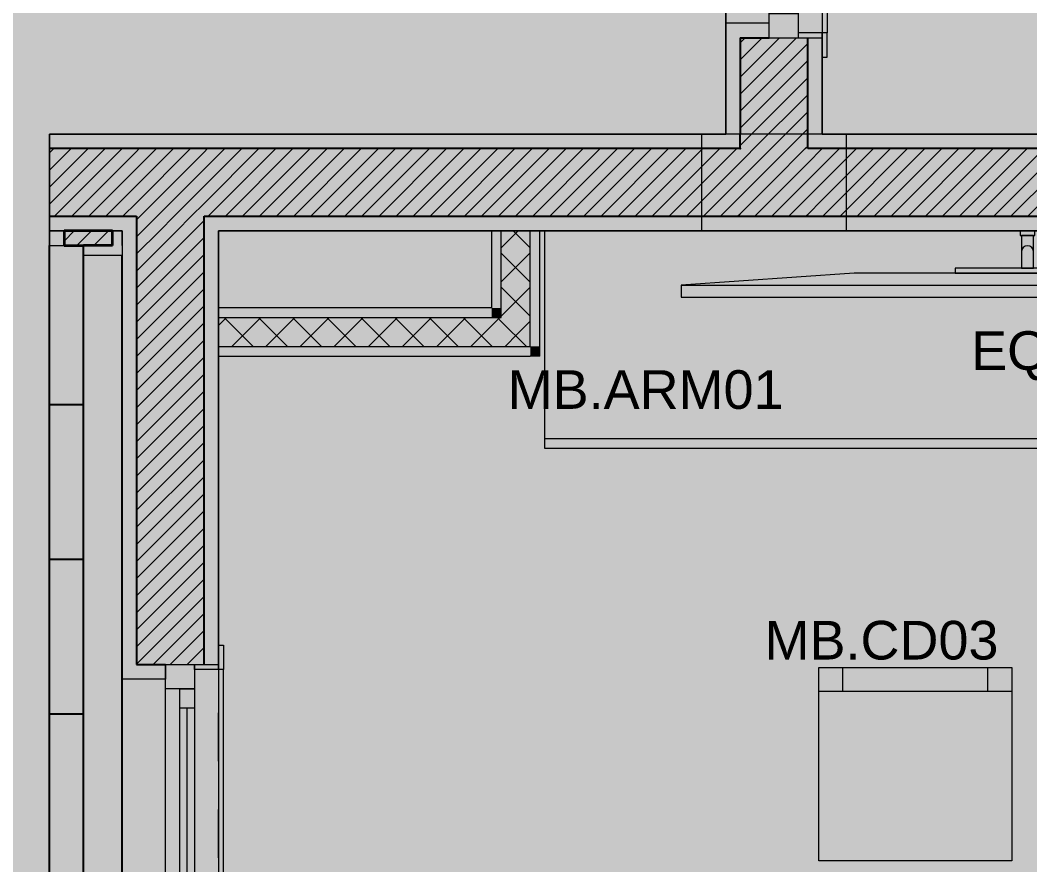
# Model space of a CAD drawing. Header units: metres. Extents: x -77 to 21.6, y -70.6 to -27.7.
# Drawn here: x -66.575 to -64.484, y -48.612 to -46.865 of the extents above; entities that cross this region are included whole.
import ezdxf

# ---------------------------------------------------------------- set-up
doc = ezdxf.new("R2010")
doc.units = ezdxf.units.M
doc.header["$MEASUREMENT"] = 0
doc.linetypes.add('Dashed', pattern=[0.07, 0.045, -0.025])
for name, color, linetype in [('Concreto moldado in loco_Pilares.IFC Model', 7, 'Continuous'), ('Janelas Archicad', 7, 'Continuous'), ('MOBILIÁRIO', 7, 'Continuous'), ('NOTAS-LAYOUT.EXEC', 7, 'Continuous'), ('PAREDE CONSTRUIR', 7, 'Continuous')]:
    doc.layers.add(name, color=color, linetype=linetype)
for name, color, linetype, lineweight in [('Concreto moldado in loco_Pilares.IFC Model_Caneta_No__241', 7, 'Continuous', 13), ('Concreto moldado in loco_Pilares.IFC Model_Caneta_No__4', 7, 'Continuous', 20), ('Janelas Archicad_Caneta_No__1', 7, 'Continuous', 35), ('Janelas Archicad_Caneta_No__10', 7, 'Continuous', 5), ('Janelas Archicad_Caneta_No__241', 7, 'Continuous', 13), ('Janelas Archicad_Caneta_No__3', 7, 'Continuous', 25), ('LAJES.EST_Caneta_No__241', 7, 'Continuous', 13), ('MOBILIÁRIO_Caneta_No__96', 252, 'Continuous', 0), ('NOTAS-LAYOUT.EXEC_Caneta_No__99', 7, 'Continuous', 20), ('PAREDE CONSTRUIR_Caneta_No__1', 7, 'Continuous', 35), ('PAREDE CONSTRUIR_Caneta_No__241', 7, 'Continuous', 13), ('PAREDE CONSTRUIR_Caneta_No__3', 7, 'Continuous', 25), ('PAREDE CONSTRUIR_Caneta_No__83', 84, 'Continuous', 0)]:
    doc.layers.add(name, color=color, linetype=linetype, lineweight=lineweight)
for name, color, linetype, lineweight, true_color in [('Janelas Archicad_Caneta_No__9', 7, 'Continuous', 5, 0x020202), ('LAJES.EST_Caneta_No__18', 7, 'Continuous', 0, 0xdfdfdf), ('LAJES.EST_Caneta_No__254', 7, 'Continuous', 0, 0xd1c9ad), ('ZONA_Caneta_No__56', 7, 'Continuous', 0, 0xffe495)]:
    doc.layers.add(name, color=color, linetype=linetype, lineweight=lineweight, true_color=true_color)
doc.styles.add('GENERATED_STYLE_1', font='arial.ttf')
pattern_1 = [(45, (0, 0.6), (-0.1909188, 0.1909188), [0, -0.18, 0, -0.27]), (110, (0.6, 0.6), (0.253717, 0.09234544), [0, -0.132, 0, -0.228])]
pattern_2 = [(45, (0, 0), (-0.0176776695, 0.0176776695), [])]
pattern_3 = [(45, (0, 0), (-0.03535534, 0.03535534), []), (135, (0, 0), (0.03535534, 0.03535534), [])]

# ---------------------------------------------------------------- blocks, each defined once
blk = doc.blocks.new('3-Sash Sliding Window 26_2')
at = {"layer": 'Janelas Archicad', "linetype": 'Continuous', "lineweight": 0, "true_color": 0xffffff}
for points in [[(-1, 0), (-1, -0.06), (-0.95, -0.06), (-0.95, 0)], [(-0.29, 0), (-0.95, 0), (-0.95, -0.03), (-0.95, -0.06), (-0.29, -0.06), (-0.29, -0.03)], [(0.33, 0), (-0.33, 0), (-0.33, -0.03), (-0.33, -0.06), (0.33, -0.06), (0.33, -0.03)], [(-0.33, 0), (-0.33, -0.03), (-0.29, -0.03), (-0.29, 0)], [(0.29, -0.03), (0.29, 0), (-0.29, 0), (-0.29, -0.03)], [(0.95, 0), (0.29, 0), (0.29, -0.03), (0.29, -0.06), (0.95, -0.06), (0.95, -0.03)], [(0.33, -0.03), (0.33, 0), (0.29, 0), (0.29, -0.03)], [(1, -0.06), (1, 0), (0.95, 0), (0.95, -0.06)], [(-0.95, -0.03), (-0.95, -0.06), (-0.91, -0.06), (-0.91, -0.03)], [(-0.33, -0.06), (-0.33, -0.03), (-0.91, -0.03), (-0.91, -0.06)], [(-0.29, -0.06), (-0.29, -0.03), (-0.33, -0.03), (-0.33, -0.06)], [(0.29, -0.03), (0.29, -0.06), (0.33, -0.06), (0.33, -0.03)], [(0.91, -0.06), (0.91, -0.03), (0.33, -0.03), (0.33, -0.06)], [(0.95, -0.06), (0.95, -0.03), (0.91, -0.03), (0.91, -0.06)], [(-1, -0.06), (-1, -0.11), (-0.99, -0.12), (0.99, -0.12), (1, -0.11), (1, -0.06)]]:
    blk.add_hatch(color=7, dxfattribs=at).paths.add_polyline_path(points)
at = {"layer": 'Janelas Archicad_Caneta_No__10', "color": 7, "linetype": 'Continuous', "lineweight": 5}
for p, q in [((-1, -0.11), (-1, -0.06)), ((-1, -0.06), (-0.99, -0.06)), ((-0.99, -0.06), (-0.99, -0.11)), ((0.99, -0.11), (0.99, -0.06)), ((0.99, -0.06), (1, -0.06)), ((1, -0.06), (1, -0.11)), ((-1.04, -0.12), (-1.04, -0.11)), ((-1.04, -0.11), (-0.99, -0.11)), ((-0.99, -0.12), (-1.04, -0.12)), ((-0.99, -0.11), (-1, -0.11)), ((-0.99, -0.11), (-0.99, -0.12)), ((1, -0.11), (0.99, -0.11)), ((0.99, -0.11), (1.04, -0.11)), ((0.99, -0.12), (0.99, -0.11)), ((1.04, -0.12), (0.99, -0.12)), ((1.04, -0.11), (1.04, -0.12))]:
    blk.add_line(p, q, dxfattribs=at)
at = {"layer": 'Janelas Archicad_Caneta_No__241', "color": 7, "linetype": 'Continuous', "lineweight": 13}
for p, q in [((-1, 0.09), (-0.97, 0.09)), ((-0.97, 0), (-0.97, 0.09)), ((1, 0.09), (0.97, 0.09)), ((0.97, 0), (0.97, 0.09)), ((-1, 0), (-1, -0.06)), ((1, 0), (1, -0.06)), ((-1, -0.06), (-1, -0.08)), ((1, -0.06), (1, -0.08)), ((-1, -0.08), (-1, -0.11)), ((1, -0.08), (1, -0.11)), ((-1.04, -0.11), (-1, -0.11)), ((1, -0.11), (1.04, -0.11))]:
    blk.add_line(p, q, dxfattribs=at)
at = {"layer": 'Janelas Archicad_Caneta_No__9', "color": 18, "linetype": 'Continuous', "lineweight": 5, "true_color": 0x020202}
for p, q in [((-0.97, 0.09), (0.97, 0.09)), ((-1, 0), (-0.95, 0)), ((-0.95, 0), (-0.29, 0)), ((-0.95, 0), (-0.95, -0.06)), ((-0.33, 0), (0.33, 0)), ((-0.33, 0), (-0.29, 0)), ((-0.33, -0.03), (-0.33, 0)), ((-0.29, 0), (-0.29, -0.03)), ((-0.29, 0), (0.29, 0)), ((0.29, 0), (0.95, 0)), ((0.29, -0.03), (0.29, 0)), ((0.29, 0), (0.33, 0)), ((0.33, 0), (0.33, -0.03)), ((0.95, -0.06), (0.95, 0)), ((0.95, 0), (1, 0)), ((-0.29, -0.015), (0.29, -0.015)), ((-0.95, -0.03), (-0.91, -0.03)), ((-0.95, -0.06), (-0.95, -0.03)), ((-0.91, -0.03), (-0.91, -0.06)), ((-0.91, -0.03), (-0.33, -0.03)), ((-0.33, -0.06), (-0.33, -0.03)), ((-0.33, -0.03), (-0.29, -0.03)), ((-0.29, -0.03), (-0.33, -0.03)), ((-0.29, -0.03), (-0.29, -0.06)), ((0.29, -0.03), (-0.29, -0.03)), ((0.33, -0.03), (0.29, -0.03)), ((0.29, -0.03), (0.33, -0.03)), ((0.29, -0.06), (0.29, -0.03)), ((0.33, -0.03), (0.33, -0.06)), ((0.33, -0.03), (0.91, -0.03)), ((0.91, -0.06), (0.91, -0.03)), ((0.91, -0.03), (0.95, -0.03)), ((0.95, -0.03), (0.95, -0.06)), ((-0.95, -0.06), (-1, -0.06)), ((-0.29, -0.06), (-0.95, -0.06)), ((-0.91, -0.06), (-0.95, -0.06)), ((-0.91, -0.045), (-0.33, -0.045)), ((-0.33, -0.06), (-0.91, -0.06)), ((0.33, -0.06), (-0.33, -0.06)), ((-0.29, -0.06), (-0.33, -0.06)), ((0.95, -0.06), (0.29, -0.06)), ((0.33, -0.06), (0.29, -0.06)), ((0.33, -0.045), (0.91, -0.045)), ((0.91, -0.06), (0.33, -0.06)), ((0.95, -0.06), (0.91, -0.06)), ((1, -0.06), (0.95, -0.06)), ((-0.99, -0.12), (0.99, -0.12))]:
    blk.add_line(p, q, dxfattribs=at)
at = {"layer": 'Janelas Archicad_Caneta_No__9', "color": 18, "linetype": 'Dashed', "lineweight": 5, "true_color": 0x020202}
blk.add_line((-1, -0.11), (1, -0.11), dxfattribs=at)
blk = doc.blocks.new('3-Sash Sliding Window 26')
at = {"layer": 'Janelas Archicad', "linetype": 'Continuous', "lineweight": 0, "true_color": 0xffffff}
for points in [[(-1, 0), (1, 0), (1, 0.05), (0.99, 0.06), (-0.99, 0.06), (-1, 0.05)], [(-1, 0), (-1, -0.06), (-0.95, -0.06), (-0.95, 0)], [(-0.29, 0), (-0.95, 0), (-0.95, -0.03), (-0.95, -0.06), (-0.29, -0.06), (-0.29, -0.03)], [(0.33, 0), (-0.33, 0), (-0.33, -0.03), (-0.33, -0.06), (0.33, -0.06), (0.33, -0.03)], [(-0.33, 0), (-0.33, -0.03), (-0.29, -0.03), (-0.29, 0)], [(0.29, -0.03), (0.29, 0), (-0.29, 0), (-0.29, -0.03)], [(0.95, 0), (0.29, 0), (0.29, -0.03), (0.29, -0.06), (0.95, -0.06), (0.95, -0.03)], [(0.33, -0.03), (0.33, 0), (0.29, 0), (0.29, -0.03)], [(1, -0.06), (1, 0), (0.95, 0), (0.95, -0.06)], [(-0.95, -0.03), (-0.95, -0.06), (-0.91, -0.06), (-0.91, -0.03)], [(-0.33, -0.06), (-0.33, -0.03), (-0.91, -0.03), (-0.91, -0.06)], [(-0.29, -0.06), (-0.29, -0.03), (-0.33, -0.03), (-0.33, -0.06)], [(0.29, -0.03), (0.29, -0.06), (0.33, -0.06), (0.33, -0.03)], [(0.91, -0.06), (0.91, -0.03), (0.33, -0.03), (0.33, -0.06)], [(0.95, -0.06), (0.95, -0.03), (0.91, -0.03), (0.91, -0.06)]]:
    blk.add_hatch(color=7, dxfattribs=at).paths.add_polyline_path(points)
at = {"layer": 'Janelas Archicad_Caneta_No__10', "color": 7, "linetype": 'Continuous', "lineweight": 5}
for p, q in [((-0.99, 0.06), (-1.04, 0.06)), ((-1.04, 0.06), (-1.04, 0.05)), ((-1.04, 0.05), (-0.99, 0.05)), ((-0.99, 0.05), (-1, 0.05)), ((-1, 0.05), (-1, 0)), ((-0.99, 0.05), (-0.99, 0.06)), ((-0.99, 0), (-0.99, 0.05)), ((1.04, 0.06), (0.99, 0.06)), ((0.99, 0.06), (0.99, 0.05)), ((1, 0.05), (0.99, 0.05)), ((0.99, 0.05), (0.99, 0)), ((0.99, 0.05), (1.04, 0.05)), ((1, 0), (1, 0.05)), ((1.04, 0.05), (1.04, 0.06)), ((-1, 0), (-0.99, 0)), ((0.99, 0), (1, 0))]:
    blk.add_line(p, q, dxfattribs=at)
at = {"layer": 'Janelas Archicad_Caneta_No__241', "color": 7, "linetype": 'Continuous', "lineweight": 13}
for p, q in [((-1.04, 0.05), (-1, 0.05)), ((-1, 0.02), (-1, 0.05)), ((1, 0.02), (1, 0.05)), ((1, 0.05), (1.04, 0.05)), ((-1, 0), (-1, 0.02)), ((-1, -0.06), (-1, 0)), ((1, 0), (1, 0.02)), ((1, -0.06), (1, 0)), ((-0.97, -0.06), (-0.97, -0.15)), ((0.97, -0.06), (0.97, -0.15)), ((-1, -0.15), (-0.97, -0.15)), ((1, -0.15), (0.97, -0.15))]:
    blk.add_line(p, q, dxfattribs=at)
at = {"layer": 'Janelas Archicad_Caneta_No__9', "color": 18, "linetype": 'Dashed', "lineweight": 5, "true_color": 0x020202}
blk.add_line((-1, 0.05), (1, 0.05), dxfattribs=at)
at = {"layer": 'Janelas Archicad_Caneta_No__9', "color": 18, "linetype": 'Continuous', "lineweight": 5, "true_color": 0x020202}
for p, q in [((-0.99, 0.06), (0.99, 0.06)), ((-1, 0), (-0.95, 0)), ((-0.95, 0), (-0.29, 0)), ((-0.95, 0), (-0.95, -0.06)), ((-0.33, 0), (0.33, 0)), ((-0.33, 0), (-0.29, 0)), ((-0.33, -0.03), (-0.33, 0)), ((-0.29, 0), (-0.29, -0.03)), ((-0.29, 0), (0.29, 0)), ((0.29, 0), (0.95, 0)), ((0.29, -0.03), (0.29, 0)), ((0.29, 0), (0.33, 0)), ((0.33, 0), (0.33, -0.03)), ((0.95, -0.06), (0.95, 0)), ((0.95, 0), (1, 0)), ((-0.29, -0.015), (0.29, -0.015)), ((-0.95, -0.03), (-0.91, -0.03)), ((-0.95, -0.06), (-0.95, -0.03)), ((-0.91, -0.03), (-0.91, -0.06)), ((-0.91, -0.03), (-0.33, -0.03)), ((-0.33, -0.06), (-0.33, -0.03)), ((-0.33, -0.03), (-0.29, -0.03)), ((-0.29, -0.03), (-0.33, -0.03)), ((-0.29, -0.03), (-0.29, -0.06)), ((0.29, -0.03), (-0.29, -0.03)), ((0.33, -0.03), (0.29, -0.03)), ((0.29, -0.03), (0.33, -0.03)), ((0.29, -0.06), (0.29, -0.03)), ((0.33, -0.03), (0.33, -0.06)), ((0.33, -0.03), (0.91, -0.03)), ((0.91, -0.06), (0.91, -0.03)), ((0.91, -0.03), (0.95, -0.03)), ((0.95, -0.03), (0.95, -0.06)), ((-0.95, -0.06), (-1, -0.06)), ((-0.29, -0.06), (-0.95, -0.06)), ((-0.91, -0.06), (-0.95, -0.06)), ((-0.91, -0.045), (-0.33, -0.045)), ((-0.33, -0.06), (-0.91, -0.06)), ((0.33, -0.06), (-0.33, -0.06)), ((-0.29, -0.06), (-0.33, -0.06)), ((0.95, -0.06), (0.29, -0.06)), ((0.33, -0.06), (0.29, -0.06)), ((0.33, -0.045), (0.91, -0.045)), ((0.91, -0.06), (0.33, -0.06)), ((0.95, -0.06), (0.91, -0.06)), ((1, -0.06), (0.95, -0.06)), ((-0.97, -0.15), (0.97, -0.15))]:
    blk.add_line(p, q, dxfattribs=at)
blk = doc.blocks.new('Cobogó 26')
at = {"layer": 'Janelas Archicad_Caneta_No__1', "color": 7, "linetype": 'Continuous', "lineweight": 35}
blk.add_line((6.41, -0.04), (6.41, 0), dxfattribs=at)
blk.add_line((6.41, -0.04), (6.41, 0), dxfattribs=at)
at = {"layer": 'Janelas Archicad_Caneta_No__241', "color": 7, "linetype": 'Continuous', "lineweight": 13}
for p, q in [((6.41, 0.08), (6.39, 0.08)), ((6.39, 0), (6.39, 0.08)), ((6.41, -0.07), (6.41, -0.04)), ((6.41, -0.07), (6.41, -0.04))]:
    blk.add_line(p, q, dxfattribs=at)
at = {"layer": 'Janelas Archicad_Caneta_No__3', "color": 7, "linetype": 'Continuous', "lineweight": 25}
for p, q in [((-6.39, 0.08), (6.39, 0.08)), ((-6.41, 0), (6.41, 0)), ((5.44, 0), (5.44, -0.07)), ((5.76, 0), (5.76, -0.07)), ((6.08, 0), (6.08, -0.07)), ((-6.41, -0.07), (6.41, -0.07)), ((-6.41, -0.07), (6.41, -0.07))]:
    blk.add_line(p, q, dxfattribs=at)
blk = doc.blocks.new('Sideboard 26[23]_6', base_point=(-65.489, -47.7502))
at = {"layer": 'MOBILIÁRIO_Caneta_No__96', "color": 252, "linetype": 'Continuous', "lineweight": 0}
blk.add_line((-65.489, -47.7302), (-63.489, -47.7302), dxfattribs=at)
at = {"layer": 'MOBILIÁRIO_Caneta_No__96', "color": 252, "linetype": 'Continuous', "lineweight": 0, "flags": 128}
blk.add_lwpolyline([(-65.489, -47.7502), (-63.489, -47.7502), (-63.489, -47.3002), (-65.489, -47.3002)], close=True, dxfattribs=at)
blk = doc.blocks.new('Chair 02 26[38]_6', base_point=(-64.5214, -48.6037))
at = {"layer": 'MOBILIÁRIO_Caneta_No__96', "color": 252, "linetype": 'Continuous', "lineweight": 13}
for p, q in [((-64.8714, -48.2537), (-64.8714, -48.2037)), ((-64.5714, -48.2537), (-64.5714, -48.2037)), ((-64.5214, -48.2537), (-64.9214, -48.2537))]:
    blk.add_line(p, q, dxfattribs=at)
at = {"layer": 'MOBILIÁRIO_Caneta_No__96', "color": 252, "linetype": 'Continuous', "lineweight": 13, "flags": 128}
blk.add_lwpolyline([(-64.5214, -48.6037), (-64.9214, -48.6037), (-64.9214, -48.2037), (-64.5214, -48.2037)], close=True, dxfattribs=at)
blk = doc.blocks.new('Flat Panel TV 26[94]_6', base_point=(-65.2063, -47.4377))
at = {"layer": 'MOBILIÁRIO_Caneta_No__96', "color": 252, "linetype": 'Continuous', "lineweight": 0}
for p, q in [((-65.2063, -47.4127), (-63.7718, -47.4127)), ((-64.1543, -47.4277), (-64.1543, -47.4214)), ((-64.1543, -47.4214), (-64.1065, -47.4214)), ((-64.1065, -47.4277), (-64.1543, -47.4277)), ((-64.1065, -47.4214), (-64.1065, -47.4277)), ((-64.0826, -47.4277), (-64.0826, -47.4214)), ((-64.0826, -47.4214), (-63.987, -47.4214)), ((-63.987, -47.4277), (-64.0826, -47.4277)), ((-63.987, -47.4214), (-63.987, -47.4277)), ((-63.963, -47.4277), (-63.963, -47.4214)), ((-63.963, -47.4214), (-63.8674, -47.4215)), ((-63.8674, -47.4277), (-63.963, -47.4277)), ((-63.8674, -47.4215), (-63.8674, -47.4277))]:
    blk.add_line(p, q, dxfattribs=at)
at = {"layer": 'MOBILIÁRIO_Caneta_No__96', "color": 252, "linetype": 'Continuous', "lineweight": 0, "flags": 128}
for points in [[(-64.504, -47.3102), (-64.474, -47.3102), (-64.474, -47.3002), (-64.504, -47.3002)], [(-64.5015, -47.3777), (-64.4765, -47.3777), (-64.4765, -47.3102), (-64.5015, -47.3102)], [(-65.2063, -47.4377), (-63.7718, -47.4377), (-63.7718, -47.4127), (-64.1304, -47.3877), (-64.8477, -47.3877), (-65.2063, -47.4127)], [(-64.639, -47.3877), (-64.339, -47.3877), (-64.339, -47.3777), (-64.639, -47.3777)]]:
    blk.add_lwpolyline(points, close=True, dxfattribs=at)
at = {"layer": 'MOBILIÁRIO_Caneta_No__96', "color": 252, "linetype": 'Continuous', "lineweight": 0}
blk.add_arc((-64.489, -47.3439), 0.0125, 359.9983, 179.9983, dxfattribs=at)
blk = doc.blocks.new('Label_119_6', base_point=(-65.4524, -47.5645))
at = {"layer": 'NOTAS-LAYOUT.EXEC_Caneta_No__99', "color": 7, "lineweight": 20, "insert": (-65.167, -47.5888), "char_height": 0.08, "attachment_point": 2, "style": 'GENERATED_STYLE_1'}
blk.add_mtext('\\A1;{\\pqc;\\pt0,99;\\fArial|b0|i0|c0|p0;\\W1.000000;MB.ARM01\\fArial|b0|i0|c0|p0;\\W1.000000;\\A1{\\H.66x;\\S^  ;}\\fArial|b0|i0|c0|p0;\\W1.000000;\\fArial|b0|i0|c0|p0;\\W1.000000;\\A1{\\H.66x;\\S^  ;}\\fArial|b0|i0|c0|p0;\\W1.000000;\\fArial|b0|i0|c0|p0;\\W1.000000;\\fArial|b0|i0|c0|p0;\\W1.000000;\\fArial|b0|i0|c0|p0;\\W1.000000;\\fArial|b0|i0|c0|p0;\\W1.000000;\\fArial|b0|i0|c0|p0;\\W1.000000;\\fArial|b0|i0|c0|p0;\\W1.000000;\\A1{\\H.66x;\\S^  ;}\\fArial|b0|i0|c0|p0;\\W1.000000;\\fArial|b0|i0|c0|p0;\\W1.000000;\\A1{\\H.66x;\\S^  ;}\\fArial|b0|i0|c0|p0;\\W1.000000;\\fArial|b0|i0|c0|p0;\\W1.000000;\\fArial|b0|i0|c0|p0;\\W1.000000;\\fArial|b0|i0|c0|p0;\\W1.000000;\\fArial|b0|i0|c0|p0;\\W1.000000;\\fArial|b0|i0|c0|p0;\\W1.000000;\\fArial|b0|i0|c0|p0;\\W1.000000;\\A1{\\H.66x;\\S^  ;}\\fArial|b0|i0|c0|p0;\\W1.000000;\\fArial|b0|i0|c0|p0;\\W1.000000;\\A1{\\H.66x;\\S^  ;}\\fArial|b0|i0|c0|p0;\\W1.000000;\\fArial|b0|i0|c0|p0;\\W1.000000;\\fArial|b0|i0|c0|p0;\\W1.000000;\\fArial|b0|i0|c0|p0;\\W1.000000;\\fArial|b0|i0|c0|p0;\\W1.000000;\\fArial|b0|i0|c0|p0;\\W1.000000;\\fArial|b0|i0|c0|p0;\\W1.000000;\\A1{\\H.66x;\\S^  ;}\\fArial|b0|i0|c0|p0;\\W1.000000;\\fArial|b0|i0|c0|p0;\\W1.000000;\\A1{\\H.66x;\\S^  ;}\\fArial|b0|i0|c0|p0;\\W1.000000;\\fArial|b0|i0|c0|p0;\\W1.000000;\\fArial|b0|i0|c0|p0;\\W1.000000;\\fArial|b0|i0|c0|p0;\\W1.000000;\\fArial|b0|i0|c0|p0;\\W1.000000;\\fArial|b0|i0|c0|p0;\\W1.000000;\\fArial|b0|i0|c0|p0;\\W1.000000;\\A1{\\H.66x;\\S^  ;}\\fArial|b0|i0|c0|p0;\\W1.000000;\\fArial|b0|i0|c0|p0;\\W1.000000;\\A1{\\H.66x;\\S^  ;}\\fArial|b0|i0|c0|p0;\\W1.000000;\\fArial|b0|i0|c0|p0;\\W1.000000;\\fArial|b0|i0|c0|p0;\\W1.000000;\\fArial|b0|i0|c0|p0;\\W1.000000;\\fArial|b0|i0|c0|p0;\\W1.000000;\\fArial|b0|i0|c0|p0;\\W1.000000;\\fArial|b0|i0|c0|p0;\\W1.000000;\\A1{\\H.66x;\\S^  ;}\\fArial|b0|i0|c0|p0;\\W1.000000;}', dxfattribs=at)
blk = doc.blocks.new('Label_125_6', base_point=(-64.4937, -47.4838))
at = {"layer": 'NOTAS-LAYOUT.EXEC_Caneta_No__99', "color": 7, "lineweight": 20, "insert": (-64.2631, -47.5081), "char_height": 0.08, "attachment_point": 2, "style": 'GENERATED_STYLE_1'}
blk.add_mtext('\\A1;{\\pqc;\\pt0,99;\\fArial|b0|i0|c0|p0;\\W1.000000;EQ.TV42\\fArial|b0|i0|c0|p0;\\W1.000000;\\A1{\\H.66x;\\S^  ;}\\fArial|b0|i0|c0|p0;\\W1.000000;\\fArial|b0|i0|c0|p0;\\W1.000000;\\A1{\\H.66x;\\S^  ;}\\fArial|b0|i0|c0|p0;\\W1.000000;\\fArial|b0|i0|c0|p0;\\W1.000000;\\fArial|b0|i0|c0|p0;\\W1.000000;\\fArial|b0|i0|c0|p0;\\W1.000000;\\fArial|b0|i0|c0|p0;\\W1.000000;\\fArial|b0|i0|c0|p0;\\W1.000000;\\fArial|b0|i0|c0|p0;\\W1.000000;\\A1{\\H.66x;\\S^  ;}\\fArial|b0|i0|c0|p0;\\W1.000000;\\fArial|b0|i0|c0|p0;\\W1.000000;\\A1{\\H.66x;\\S^  ;}\\fArial|b0|i0|c0|p0;\\W1.000000;\\fArial|b0|i0|c0|p0;\\W1.000000;\\fArial|b0|i0|c0|p0;\\W1.000000;\\fArial|b0|i0|c0|p0;\\W1.000000;\\fArial|b0|i0|c0|p0;\\W1.000000;\\fArial|b0|i0|c0|p0;\\W1.000000;\\fArial|b0|i0|c0|p0;\\W1.000000;\\A1{\\H.66x;\\S^  ;}\\fArial|b0|i0|c0|p0;\\W1.000000;\\fArial|b0|i0|c0|p0;\\W1.000000;\\A1{\\H.66x;\\S^  ;}\\fArial|b0|i0|c0|p0;\\W1.000000;\\fArial|b0|i0|c0|p0;\\W1.000000;\\fArial|b0|i0|c0|p0;\\W1.000000;\\fArial|b0|i0|c0|p0;\\W1.000000;\\fArial|b0|i0|c0|p0;\\W1.000000;\\fArial|b0|i0|c0|p0;\\W1.000000;\\fArial|b0|i0|c0|p0;\\W1.000000;\\A1{\\H.66x;\\S^  ;}\\fArial|b0|i0|c0|p0;\\W1.000000;\\fArial|b0|i0|c0|p0;\\W1.000000;\\A1{\\H.66x;\\S^  ;}\\fArial|b0|i0|c0|p0;\\W1.000000;\\fArial|b0|i0|c0|p0;\\W1.000000;\\fArial|b0|i0|c0|p0;\\W1.000000;\\fArial|b0|i0|c0|p0;\\W1.000000;\\fArial|b0|i0|c0|p0;\\W1.000000;\\fArial|b0|i0|c0|p0;\\W1.000000;\\fArial|b0|i0|c0|p0;\\W1.000000;\\A1{\\H.66x;\\S^  ;}\\fArial|b0|i0|c0|p0;\\W1.000000;\\fArial|b0|i0|c0|p0;\\W1.000000;\\A1{\\H.66x;\\S^  ;}\\fArial|b0|i0|c0|p0;\\W1.000000;\\fArial|b0|i0|c0|p0;\\W1.000000;\\fArial|b0|i0|c0|p0;\\W1.000000;\\fArial|b0|i0|c0|p0;\\W1.000000;\\fArial|b0|i0|c0|p0;\\W1.000000;\\fArial|b0|i0|c0|p0;\\W1.000000;\\fArial|b0|i0|c0|p0;\\W1.000000;\\A1{\\H.66x;\\S^  ;}\\fArial|b0|i0|c0|p0;\\W1.000000;}', dxfattribs=at)
blk = doc.blocks.new('Label_129_6', base_point=(-64.9214, -48.0831))
at = {"layer": 'NOTAS-LAYOUT.EXEC_Caneta_No__99', "color": 7, "lineweight": 20, "insert": (-64.6786, -48.1074), "char_height": 0.08, "attachment_point": 2, "style": 'GENERATED_STYLE_1'}
blk.add_mtext('\\A1;{\\pqc;\\pt0,99;\\fArial|b0|i0|c0|p0;\\W1.000000;MB.CD03\\fArial|b0|i0|c0|p0;\\W1.000000;\\A1{\\H.66x;\\S^  ;}\\fArial|b0|i0|c0|p0;\\W1.000000;\\fArial|b0|i0|c0|p0;\\W1.000000;\\A1{\\H.66x;\\S^  ;}\\fArial|b0|i0|c0|p0;\\W1.000000;\\fArial|b0|i0|c0|p0;\\W1.000000;\\fArial|b0|i0|c0|p0;\\W1.000000;\\fArial|b0|i0|c0|p0;\\W1.000000;\\fArial|b0|i0|c0|p0;\\W1.000000;\\fArial|b0|i0|c0|p0;\\W1.000000;\\fArial|b0|i0|c0|p0;\\W1.000000;\\A1{\\H.66x;\\S^  ;}\\fArial|b0|i0|c0|p0;\\W1.000000;\\fArial|b0|i0|c0|p0;\\W1.000000;\\A1{\\H.66x;\\S^  ;}\\fArial|b0|i0|c0|p0;\\W1.000000;\\fArial|b0|i0|c0|p0;\\W1.000000;\\fArial|b0|i0|c0|p0;\\W1.000000;\\fArial|b0|i0|c0|p0;\\W1.000000;\\fArial|b0|i0|c0|p0;\\W1.000000;\\fArial|b0|i0|c0|p0;\\W1.000000;\\fArial|b0|i0|c0|p0;\\W1.000000;\\A1{\\H.66x;\\S^  ;}\\fArial|b0|i0|c0|p0;\\W1.000000;\\fArial|b0|i0|c0|p0;\\W1.000000;\\A1{\\H.66x;\\S^  ;}\\fArial|b0|i0|c0|p0;\\W1.000000;\\fArial|b0|i0|c0|p0;\\W1.000000;\\fArial|b0|i0|c0|p0;\\W1.000000;\\fArial|b0|i0|c0|p0;\\W1.000000;\\fArial|b0|i0|c0|p0;\\W1.000000;\\fArial|b0|i0|c0|p0;\\W1.000000;\\fArial|b0|i0|c0|p0;\\W1.000000;\\A1{\\H.66x;\\S^  ;}\\fArial|b0|i0|c0|p0;\\W1.000000;\\fArial|b0|i0|c0|p0;\\W1.000000;\\A1{\\H.66x;\\S^  ;}\\fArial|b0|i0|c0|p0;\\W1.000000;\\fArial|b0|i0|c0|p0;\\W1.000000;\\fArial|b0|i0|c0|p0;\\W1.000000;\\fArial|b0|i0|c0|p0;\\W1.000000;\\fArial|b0|i0|c0|p0;\\W1.000000;\\fArial|b0|i0|c0|p0;\\W1.000000;\\fArial|b0|i0|c0|p0;\\W1.000000;\\A1{\\H.66x;\\S^  ;}\\fArial|b0|i0|c0|p0;\\W1.000000;\\fArial|b0|i0|c0|p0;\\W1.000000;\\A1{\\H.66x;\\S^  ;}\\fArial|b0|i0|c0|p0;\\W1.000000;\\fArial|b0|i0|c0|p0;\\W1.000000;\\fArial|b0|i0|c0|p0;\\W1.000000;\\fArial|b0|i0|c0|p0;\\W1.000000;\\fArial|b0|i0|c0|p0;\\W1.000000;\\fArial|b0|i0|c0|p0;\\W1.000000;\\fArial|b0|i0|c0|p0;\\W1.000000;\\A1{\\H.66x;\\S^  ;}\\fArial|b0|i0|c0|p0;\\W1.000000;}', dxfattribs=at)

msp = doc.modelspace()

# ---------------------------------------------------------------- hatches: boundary and pattern name
at = {"layer": 'Concreto moldado in loco_Pilares.IFC Model', "linetype": 'Continuous', "lineweight": 0, "true_color": 0x000000}
msp.add_hatch(color=18, dxfattribs=at).paths.add_polyline_path([(-65.164, -47.1002), (-65.164, -47.3002), (-64.864, -47.3002), (-64.864, -47.1002)])
at = {"layer": 'LAJES.EST_Caneta_No__18', "linetype": 'Continuous', "lineweight": 0, "true_color": 0xdfdfdf}
h = msp.add_hatch(dxfattribs=at)
h.set_pattern_fill('Piso_Externo__0006', color=254, style=0, pattern_type=2)
h.set_pattern_definition(pattern_1)
h.paths.add_polyline_path([(-76.514, -65.1016), (-73.814, -65.1016, -0.414214), (-75.814, -67.1016), (-66.814, -67.1016, -0.414214), (-68.814, -65.1016), (-68.814, -62.301), (-68.814, -45.4002, -0.414214), (-66.514, -43.1002), (-65.914, -43.1002), (-65.914, -42.3002), (-66.514, -42.3002), (-66.514, -38.2041), (-65.114, -38.2041), (-65.114, -36.7038), (-66.514, -36.7038), (-66.514, -32.5997), (-65.114, -32.5997), (-56.714, -32.5997), (-53.814, -32.5997), (-44.014, -32.5997), (-44.014, -42.3002), (-53.814, -42.3002), (-53.814, -47.1002), (-44.014, -47.1002), (-44.014, -50.8516), (-45.6136, -50.8516), (-45.6136, -52.3506), (-44.014, -52.3506), (-44.014, -60.3006), (-48.9163, -60.3006), (-48.9163, -61.1006), (-44.3609, -61.1006), (-44.3609, -67.1016), (-44.014, -67.1016), (-41.514, -67.1016), (-41.514, -28.1016), (-41.714, -28.1016), (-41.714, -60.3006), (-43.014, -60.3006), (-43.014, -30.0016), (-66.514, -30.0016), (-66.514, -28.1016), (-76.514, -28.1016)])
h.paths.add_polyline_path([(-73.814, -45.1016), (-76.314, -45.1016), (-76.314, -43.0892), (-75.7984, -43.0908, -0.414214), (-73.8139, -45.0876)], flags=0)
h.paths.add_polyline_path([(-73.814, -45.5846, -0.009328), (-73.814, -45.6604)], flags=0)
h.paths.add_polyline_path([(-52.814, -46.3002), (-52.814, -43.1002), (-44.014, -43.1002), (-44.014, -46.3002)], flags=0)
h.paths.add_polyline_path([(-67.714, -34.1), (-76.314, -34.1), (-76.314, -32.5997), (-67.714, -32.5997)], flags=0)
h = msp.add_hatch(dxfattribs=at)
h.set_pattern_fill('Piso_Externo__0006', color=254, style=0, pattern_type=2)
h.set_pattern_definition(pattern_1)
h.paths.add_polyline_path([(-66.514, -46.3002), (-67.314, -46.3002), (-67.314, -61.1006), (-56.514, -61.1006), (-56.514, -67.1016), (-54.116, -67.1016), (-54.116, -62.3006), (-51.8328, -62.3006), (-51.8328, -67.1016), (-48.9163, -67.1016), (-48.9163, -65.8006), (-48.9163, -60.3006), (-56.514, -60.3006), (-66.514, -60.3006), (-66.514, -47.1002), (-65.114, -47.1002), (-65.114, -46.3002), (-65.114, -42.3002), (-65.914, -42.3002), (-65.914, -43.1002), (-65.914, -46.3002)])
at = {"layer": 'LAJES.EST_Caneta_No__254', "linetype": 'Continuous', "lineweight": 0, "true_color": 0xd1c9ad}
h = msp.add_hatch(dxfattribs=at)
h.set_pattern_fill('Haie_OD_0006', color=9, style=0, pattern_type=2)
h.set_pattern_definition([(45, (0, 0.5), (-0.159099, 0.159099), [0, -0.15, 0, -0.225]), (110, (0.5, 0.5), (0.21143084, 0.07695453), [0, -0.11, 0, -0.19])])
h.paths.add_polyline_path([(-65.114, -47.1002), (-66.514, -47.1002), (-66.514, -60.3006), (-56.514, -60.3006), (-44.014, -60.3006), (-44.014, -56.6006), (-50.5957, -56.6006), (-50.5957, -54.2479), (-52.6157, -54.2479), (-52.6157, -52.5506), (-50.5957, -52.5506), (-45.6136, -52.5506), (-45.6136, -50.8516), (-44.014, -50.8516), (-44.014, -47.1002), (-53.814, -47.1002), (-53.814, -42.3002), (-44.014, -42.3002), (-44.014, -37.1002), (-51.174, -37.1002), (-51.174, -32.5997), (-53.814, -32.5997), (-56.714, -32.5997), (-58.7637, -32.5997), (-58.7637, -34.9038), (-63.464, -34.9038), (-63.464, -36.5038), (-65.114, -36.5038), (-65.114, -38.4037), (-63.464, -38.4037), (-63.464, -42.1002), (-65.114, -42.1002), (-65.114, -42.3002)])
h.paths.add_polyline_path([(-60.5596, -42.1002), (-60.5596, -38.4037), (-58.8637, -38.4037), (-58.8637, -42.1002)], flags=0)
h.paths.add_polyline_path([(-59.064, -48.7001), (-59.064, -47.3002), (-56.714, -47.3002), (-56.714, -48.7001)], flags=0)
at = {"layer": 'PAREDE CONSTRUIR', "linetype": 'Continuous', "lineweight": 0, "true_color": 0xffffff}
for points in [[(-65.114, -46.8708), (-65.024, -46.8708), (-65.024, -44.9308), (-65.114, -44.9308)], [(-65.114, -46.8708), (-65.114, -46.9008), (-65.084, -46.9008), (-65.024, -46.9008), (-65.024, -46.8708)], [(-65.114, -47.1002), (-65.084, -47.1002), (-65.084, -46.9008), (-65.114, -46.9008)], [(-64.944, -47.1002), (-64.914, -47.1002), (-64.914, -46.9008), (-64.944, -46.9008)], [(-65.114, -47.1002), (-66.514, -47.1002), (-66.514, -47.1302), (-65.114, -47.1302)], [(-65.084, -47.1002), (-65.114, -47.1002), (-65.084, -47.1302)], [(-65.114, -47.1002), (-65.114, -47.1302), (-65.084, -47.1302)], [(-64.914, -47.1302), (-64.914, -47.1002), (-64.944, -47.1002), (-64.944, -47.1302)], [(-64.914, -47.1302), (-62.189, -47.1302), (-62.189, -47.1002), (-64.914, -47.1002)], [(-66.364, -47.2702), (-66.514, -47.2702), (-66.514, -47.3002), (-66.364, -47.3002)], [(-66.364, -47.3002), (-66.334, -47.3002), (-66.334, -47.2702), (-66.364, -47.2702)], [(-66.194, -47.3002), (-66.164, -47.3002), (-66.164, -47.2702), (-66.194, -47.2702)], [(-66.164, -47.3002), (-64.944, -47.3002), (-64.944, -47.2702), (-66.164, -47.2702)], [(-64.944, -47.2702), (-64.944, -47.3002), (-64.914, -47.3002)], [(-64.914, -47.2702), (-64.944, -47.2702), (-64.914, -47.3002)], [(-64.914, -47.3002), (-62.189, -47.3002), (-62.189, -47.2702), (-64.914, -47.2702)], [(-66.514, -47.3002), (-66.514, -47.3306), (-66.484, -47.3306), (-66.484, -47.3002)], [(-66.384, -47.3002), (-66.384, -47.3306), (-66.364, -47.3306), (-66.364, -47.3002)], [(-66.364, -47.3002), (-66.364, -48.1979), (-66.334, -48.1979), (-66.334, -47.3002)], [(-66.194, -48.1979), (-66.164, -48.1979), (-66.164, -47.3002), (-66.194, -47.3002)], [(-65.5786, -47.4597), (-65.5786, -47.3002), (-65.5986, -47.3002), (-65.5986, -47.4597)], [(-65.4986, -47.5397), (-65.4986, -47.3002), (-65.5186, -47.3002), (-65.5186, -47.5397)], [(-66.364, -47.3506), (-66.364, -47.3306), (-66.384, -47.3306), (-66.444, -47.3306), (-66.444, -47.3506)], [(-65.5986, -47.4597), (-66.164, -47.4597), (-66.164, -47.4797), (-65.5986, -47.4797)], [(-65.5986, -47.4797), (-65.5786, -47.4797), (-65.5986, -47.4597)], [(-65.5986, -47.4597), (-65.5786, -47.4797), (-65.5786, -47.4597)], [(-65.5186, -47.5397), (-66.164, -47.5397), (-66.164, -47.5597), (-65.5186, -47.5597)], [(-65.5186, -47.5397), (-65.5186, -47.5597), (-65.4986, -47.5597)], [(-65.5186, -47.5397), (-65.4986, -47.5597), (-65.4986, -47.5397)], [(-66.364, -48.2279), (-66.274, -48.2279), (-66.274, -48.1979), (-66.334, -48.1979), (-66.364, -48.1979)], [(-66.364, -48.2279), (-66.364, -50.1679), (-66.274, -50.1679), (-66.274, -48.2279)]]:
    msp.add_hatch(color=7, dxfattribs=at).paths.add_polyline_path(points)
at = {"layer": 'PAREDE CONSTRUIR', "linetype": 'Continuous', "lineweight": 0, "true_color": 0x000000}
h = msp.add_hatch(dxfattribs=at)
h.set_pattern_fill('common_brick_0006', color=18, style=0, pattern_type=2)
h.set_pattern_definition(pattern_2)
h.paths.add_polyline_path([(-65.084, -46.9008), (-65.084, -47.1302), (-64.944, -47.1302), (-64.944, -46.9008), (-64.964, -46.9008), (-65.024, -46.9008)])
h = msp.add_hatch(dxfattribs=at)
h.set_pattern_fill('common_brick_0006', color=18, style=0, pattern_type=2)
h.set_pattern_definition(pattern_2)
h.paths.add_polyline_path([(-66.334, -47.1302), (-66.514, -47.1302), (-66.514, -47.2702), (-66.334, -47.2702)])
h = msp.add_hatch(dxfattribs=at)
h.set_pattern_fill('common_brick_0006', color=18, style=0, pattern_type=2)
h.set_pattern_definition(pattern_2)
h.paths.add_polyline_path([(-66.334, -47.2702), (-66.194, -47.2702), (-66.194, -47.1302), (-66.334, -47.1302)])
h = msp.add_hatch(dxfattribs=at)
h.set_pattern_fill('common_brick_0006', color=18, style=0, pattern_type=2)
h.set_pattern_definition(pattern_2)
h.paths.add_polyline_path([(-65.084, -47.1302), (-66.194, -47.1302), (-66.194, -47.2702), (-65.084, -47.2702)])
h = msp.add_hatch(dxfattribs=at)
h.set_pattern_fill('common_brick_0006', color=18, style=0, pattern_type=2)
h.set_pattern_definition(pattern_2)
h.paths.add_polyline_path([(-65.084, -47.1302), (-65.084, -47.2702), (-64.944, -47.2702)])
h = msp.add_hatch(dxfattribs=at)
h.set_pattern_fill('common_brick_0006', color=18, style=0, pattern_type=2)
h.set_pattern_definition(pattern_2)
h.paths.add_polyline_path([(-64.944, -47.1302), (-65.084, -47.1302), (-64.944, -47.2702)])
h = msp.add_hatch(dxfattribs=at)
h.set_pattern_fill('common_brick_0006', color=18, style=0, pattern_type=2)
h.set_pattern_definition(pattern_2)
h.paths.add_polyline_path([(-64.914, -47.2702), (-64.914, -47.1302), (-64.944, -47.1302), (-64.944, -47.2702)])
h = msp.add_hatch(dxfattribs=at)
h.set_pattern_fill('common_brick_0006', color=18, style=0, pattern_type=2)
h.set_pattern_definition(pattern_2)
h.paths.add_polyline_path([(-64.914, -47.1302), (-64.914, -47.2702), (-62.189, -47.2702), (-62.189, -47.2502), (-62.189, -47.1902), (-62.189, -47.1302)])
h = msp.add_hatch(dxfattribs=at)
h.set_pattern_fill('common_brick_0006', color=18, style=0, pattern_type=2)
h.set_pattern_definition(pattern_2)
h.paths.add_polyline_path([(-66.334, -47.3002), (-66.194, -47.3002), (-66.194, -47.2702), (-66.334, -47.2702)])
h = msp.add_hatch(dxfattribs=at)
h.set_pattern_fill('common_brick_0006', color=18, style=0, pattern_type=2)
h.set_pattern_definition(pattern_2)
h.paths.add_polyline_path([(-66.484, -47.3306), (-66.444, -47.3306), (-66.384, -47.3306), (-66.384, -47.3002), (-66.484, -47.3002)])
h = msp.add_hatch(dxfattribs=at)
h.set_pattern_fill('common_brick_0006', color=18, style=0, pattern_type=2)
h.set_pattern_definition(pattern_2)
h.paths.add_polyline_path([(-66.334, -48.1979), (-66.274, -48.1979), (-66.214, -48.1979), (-66.194, -48.1979), (-66.194, -47.3002), (-66.334, -47.3002)])
at = {"layer": 'PAREDE CONSTRUIR_Caneta_No__83', "linetype": 'Continuous', "lineweight": 0}
h = msp.add_hatch(dxfattribs=at)
h.set_pattern_fill('Placomur_0006', color=84, style=0, pattern_type=2)
h.set_pattern_definition(pattern_3)
h.paths.add_polyline_path([(-65.5186, -47.4797), (-65.5186, -47.3002), (-65.5786, -47.3002), (-65.5786, -47.4797)])
h = msp.add_hatch(dxfattribs=at)
h.set_pattern_fill('Placomur_0006', color=84, style=0, pattern_type=2)
h.set_pattern_definition(pattern_3)
h.paths.add_polyline_path([(-65.5786, -47.4797), (-66.164, -47.4797), (-66.164, -47.5397), (-65.5786, -47.5397)])
h = msp.add_hatch(dxfattribs=at)
h.set_pattern_fill('Placomur_0006', color=84, style=0, pattern_type=2)
h.set_pattern_definition(pattern_3)
h.paths.add_polyline_path([(-65.5786, -47.5397), (-65.5186, -47.5397), (-65.5786, -47.4797)])
h = msp.add_hatch(dxfattribs=at)
h.set_pattern_fill('Placomur_0006', color=84, style=0, pattern_type=2)
h.set_pattern_definition(pattern_3)
h.paths.add_polyline_path([(-65.5786, -47.4797), (-65.5186, -47.5397), (-65.5186, -47.4797)])

# ---------------------------------------------------------------- linework, layer by layer
at = {"layer": 'Concreto moldado in loco_Pilares.IFC Model_Caneta_No__241', "color": 7, "linetype": 'Continuous', "lineweight": 13, "flags": 128}
msp.add_lwpolyline([(-65.164, -47.1002), (-65.164, -47.3002), (-64.864, -47.3002), (-64.864, -47.1002)], close=True, dxfattribs=at)
at = {"layer": 'Concreto moldado in loco_Pilares.IFC Model_Caneta_No__4', "color": 7, "linetype": 'Continuous', "lineweight": 20, "flags": 128}
msp.add_lwpolyline([(-65.164, -47.1002), (-65.164, -47.3002), (-64.864, -47.3002), (-64.864, -47.1002)], close=True, dxfattribs=at)
at = {"layer": 'LAJES.EST_Caneta_No__241', "color": 7, "linetype": 'Continuous', "lineweight": 13, "flags": 128}
for points in [[(-48.9163, -60.3006), (-56.514, -60.3006), (-66.514, -60.3006), (-66.514, -47.1002), (-65.114, -47.1002), (-65.114, -46.3002), (-65.114, -42.3002), (-65.914, -42.3002)], [(-65.114, -42.3002), (-65.114, -47.1002)], [(-65.114, -42.3002), (-65.114, -47.1002)], [(-65.114, -42.3002), (-65.114, -47.1002)], [(-65.114, -47.1002), (-66.514, -47.1002), (-66.514, -60.3006), (-56.514, -60.3006), (-44.014, -60.3006), (-44.014, -56.6006)], [(-65.114, -47.1002), (-66.514, -47.1002), (-66.514, -60.3006), (-56.514, -60.3006), (-44.014, -60.3006), (-44.014, -56.6006)], [(-65.114, -47.1002), (-66.514, -47.1002), (-66.514, -60.3006), (-56.514, -60.3006), (-44.014, -60.3006), (-44.014, -56.6006)]]:
    msp.add_lwpolyline(points, dxfattribs=at)
at = {"layer": 'PAREDE CONSTRUIR_Caneta_No__1', "color": 7, "linetype": 'Continuous', "lineweight": 35}
for p, q in [((-66.484, -47.3002), (-66.484, -47.3306)), ((-66.384, -47.3306), (-66.384, -47.3002)), ((-66.484, -47.3306), (-66.444, -47.3306)), ((-66.384, -47.3306), (-66.444, -47.3306))]:
    msp.add_line(p, q, dxfattribs=at)
at = {"layer": 'PAREDE CONSTRUIR_Caneta_No__1', "color": 7, "linetype": 'Continuous', "lineweight": 35, "flags": 128}
msp.add_lwpolyline([(-66.384, -47.3002), (-66.484, -47.3002)], dxfattribs=at)
at = {"layer": 'PAREDE CONSTRUIR_Caneta_No__241', "color": 7, "linetype": 'Continuous', "lineweight": 13}
for p, q in [((-65.024, -46.8708), (-65.114, -46.8708)), ((-65.114, -46.9008), (-65.114, -46.8708)), ((-65.024, -46.9008), (-65.024, -46.8708)), ((-65.024, -46.9008), (-64.964, -46.9008)), ((-64.964, -46.9008), (-64.944, -46.9008)), ((-64.944, -46.9008), (-64.914, -46.9008)), ((-64.914, -46.9008), (-64.914, -46.9408)), ((-65.5786, -47.4597), (-65.5786, -47.3002)), ((-65.5186, -47.4797), (-65.5186, -47.3002)), ((-66.514, -47.3306), (-66.484, -47.3306)), ((-66.444, -47.3306), (-66.444, -47.3506)), ((-66.364, -47.3306), (-66.364, -47.3506)), ((-66.444, -47.3506), (-66.364, -47.3506)), ((-65.5786, -47.4797), (-65.5786, -47.4597)), ((-66.164, -47.4797), (-65.5986, -47.4797)), ((-65.5986, -47.4797), (-65.5786, -47.4797)), ((-65.5986, -47.4797), (-65.5786, -47.4797)), ((-65.5186, -47.5397), (-65.5186, -47.4797)), ((-66.164, -47.5397), (-65.5786, -47.5397)), ((-65.5786, -47.5397), (-65.5186, -47.5397)), ((-65.5786, -47.5397), (-65.5186, -47.5397)), ((-66.164, -48.1979), (-66.164, -48.1579)), ((-66.364, -48.1979), (-66.364, -48.2279)), ((-66.274, -48.1979), (-66.214, -48.1979)), ((-66.274, -48.1979), (-66.274, -48.2279)), ((-66.214, -48.1979), (-66.194, -48.1979)), ((-66.194, -48.1979), (-66.164, -48.1979)), ((-66.274, -48.2279), (-66.364, -48.2279))]:
    msp.add_line(p, q, dxfattribs=at)
at = {"layer": 'PAREDE CONSTRUIR_Caneta_No__241', "color": 7, "linetype": 'Continuous', "lineweight": 13, "flags": 128}
for points in [[(-65.114, -46.9008), (-65.114, -47.1002)], [(-64.914, -47.1002), (-64.914, -46.9008)], [(-65.114, -47.1002), (-66.514, -47.1002)], [(-66.514, -47.1002), (-66.514, -47.1302)], [(-62.189, -47.1002), (-64.914, -47.1002)], [(-66.514, -47.1302), (-66.514, -47.2702)], [(-66.514, -47.2702), (-66.514, -47.3002)], [(-66.514, -47.3002), (-66.364, -47.3002)], [(-66.514, -47.3002), (-66.514, -47.3306)], [(-66.484, -47.3002), (-66.514, -47.3002)], [(-66.364, -47.3002), (-66.384, -47.3002)], [(-66.364, -47.3002), (-66.364, -48.1979)], [(-66.364, -47.3306), (-66.364, -47.3002)], [(-66.164, -48.1979), (-66.164, -47.3002)], [(-66.164, -47.3002), (-64.914, -47.3002)], [(-65.5986, -47.3002), (-65.5986, -47.4597)], [(-65.5786, -47.3002), (-65.5986, -47.3002)], [(-65.5186, -47.3002), (-65.5786, -47.3002)], [(-65.4986, -47.3002), (-65.5186, -47.3002)], [(-65.4986, -47.5597), (-65.4986, -47.3002)], [(-64.914, -47.3002), (-62.189, -47.3002)], [(-65.5986, -47.4597), (-66.164, -47.4597)], [(-66.164, -47.4797), (-66.164, -47.4597)], [(-66.164, -47.5397), (-66.164, -47.4797)], [(-66.164, -47.5597), (-66.164, -47.5397)], [(-66.164, -47.5597), (-65.5186, -47.5597)], [(-65.4986, -47.5597), (-65.5186, -47.5597)]]:
    msp.add_lwpolyline(points, dxfattribs=at)
at = {"layer": 'PAREDE CONSTRUIR_Caneta_No__3', "color": 7, "linetype": 'Continuous', "lineweight": 25}
for p, q in [((-65.084, -46.9008), (-65.084, -47.1002)), ((-65.084, -46.9008), (-65.024, -46.9008)), ((-64.944, -47.1302), (-64.944, -46.9008)), ((-65.084, -47.1302), (-65.084, -47.1002)), ((-65.084, -47.1302), (-65.084, -47.1002)), ((-66.334, -47.1302), (-66.514, -47.1302)), ((-66.194, -47.1302), (-66.334, -47.1302)), ((-65.084, -47.1302), (-66.194, -47.1302)), ((-64.914, -47.1302), (-64.944, -47.1302)), ((-64.914, -47.1302), (-64.944, -47.1302)), ((-62.189, -47.1302), (-64.914, -47.1302)), ((-66.514, -47.2702), (-66.334, -47.2702)), ((-66.334, -47.2702), (-66.334, -47.3002)), ((-66.334, -47.2702), (-66.334, -47.3002)), ((-66.194, -47.3002), (-66.194, -47.2702)), ((-66.194, -47.3002), (-66.194, -47.2702)), ((-66.194, -47.2702), (-65.084, -47.2702)), ((-65.084, -47.2702), (-64.944, -47.2702)), ((-64.944, -47.2702), (-64.914, -47.2702)), ((-64.944, -47.2702), (-64.914, -47.2702)), ((-64.914, -47.2702), (-62.189, -47.2702)), ((-66.334, -47.3002), (-66.334, -48.1979)), ((-66.194, -48.1979), (-66.194, -47.3002)), ((-66.334, -48.1979), (-66.274, -48.1979))]:
    msp.add_line(p, q, dxfattribs=at)
msp.add_point((-65.084, -47.1302), dxfattribs=at)
at = {"layer": 'ZONA_Caneta_No__56', "color": 41, "linetype": 'Continuous', "lineweight": 0, "true_color": 0xffe495, "flags": 128}
for points in [[(-56.514, -42.3002), (-64.914, -42.3002), (-64.914, -47.1002), (-56.514, -47.1002)], [(-62.814, -47.3002), (-66.164, -47.3002), (-66.164, -54.0506), (-62.814, -54.0506)]]:
    msp.add_lwpolyline(points, close=True, dxfattribs=at)

# ---------------------------------------------------------------- block references
at = {"layer": 'Janelas Archicad', "color": 18, "linetype": 'Continuous', "lineweight": 5, "true_color": 0x020202}
for name, p, rotation in [('3-Sash Sliding Window 26', (-64.964, -45.9008), 270), ('3-Sash Sliding Window 26_2', (-66.274, -49.1979), 90)]:
    msp.add_blockref(name, p, dxfattribs=dict(at, rotation=rotation))
at = {"layer": 'Janelas Archicad', "color": 18, "linetype": 'Continuous', "lineweight": 5, "true_color": 0x020202, "xscale": -1, "rotation": 270}
msp.add_blockref('Cobogó 26', (-66.444, -53.7406), dxfattribs=at)
at = {"layer": 'MOBILIÁRIO', "color": 252, "linetype": 'Continuous', "lineweight": 0}
msp.add_blockref('Chair 02 26[38]_6', (-64.5214, -48.6037), dxfattribs=at)
at = {"layer": 'MOBILIÁRIO_Caneta_No__96', "color": 252, "linetype": 'Continuous', "lineweight": 0}
for name, p in [('Sideboard 26[23]_6', (-65.489, -47.7502)), ('Flat Panel TV 26[94]_6', (-65.2063, -47.4377))]:
    msp.add_blockref(name, p, dxfattribs=at)
at = {"layer": 'NOTAS-LAYOUT.EXEC', "color": 251, "linetype": 'Continuous', "lineweight": 5, "true_color": 0x6b6b6b}
for name, p in [('Label_125_6', (-64.4937, -47.4838)), ('Label_119_6', (-65.4524, -47.5645)), ('Label_129_6', (-64.9214, -48.0831))]:
    msp.add_blockref(name, p, dxfattribs=at)

doc.saveas('drawing.dxf')
